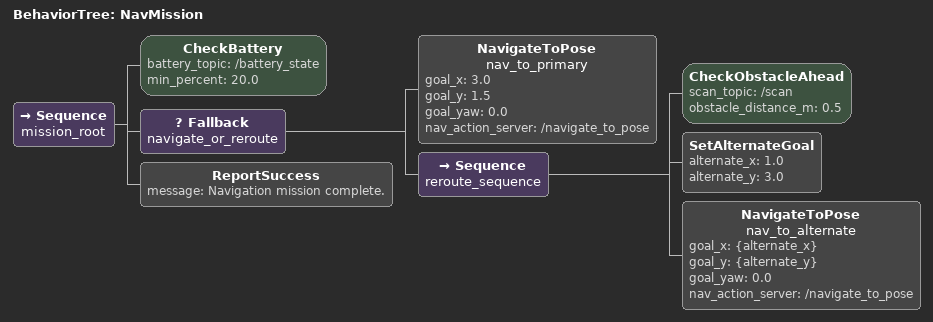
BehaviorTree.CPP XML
<root BTCPP_format="4">
  <BehaviorTree ID="NavMission">

    <Sequence name="mission_root">

      <!-- Gate 1: battery must be sufficient before we start -->
      <CheckBattery
        battery_topic="/battery_state"
        min_percent="20.0" />

      <!-- Gate 2: drive to primary goal; if it fails, try the alternate path -->
      <Fallback name="navigate_or_reroute">

        <!-- Primary navigation attempt -->
        <NavigateToPose
          name="nav_to_primary"
          goal_x="3.0"
          goal_y="1.5"
          goal_yaw="0.0"
          nav_action_server="/navigate_to_pose" />

        <!-- Recovery sequence: only runs if primary nav failed -->
        <Sequence name="reroute_sequence">

          <CheckObstacleAhead
            scan_topic="/scan"
            obstacle_distance_m="0.5" />

          <SetAlternateGoal
            alternate_x="1.0"
            alternate_y="3.0" />

          <NavigateToPose
            name="nav_to_alternate"
            goal_x="{alternate_x}"
            goal_y="{alternate_y}"
            goal_yaw="0.0"
            nav_action_server="/navigate_to_pose" />

        </Sequence>

      </Fallback>

      <!-- Mission complete -->
      <ReportSuccess message="Navigation mission complete." />

    </Sequence>

  </BehaviorTree>
</root>
